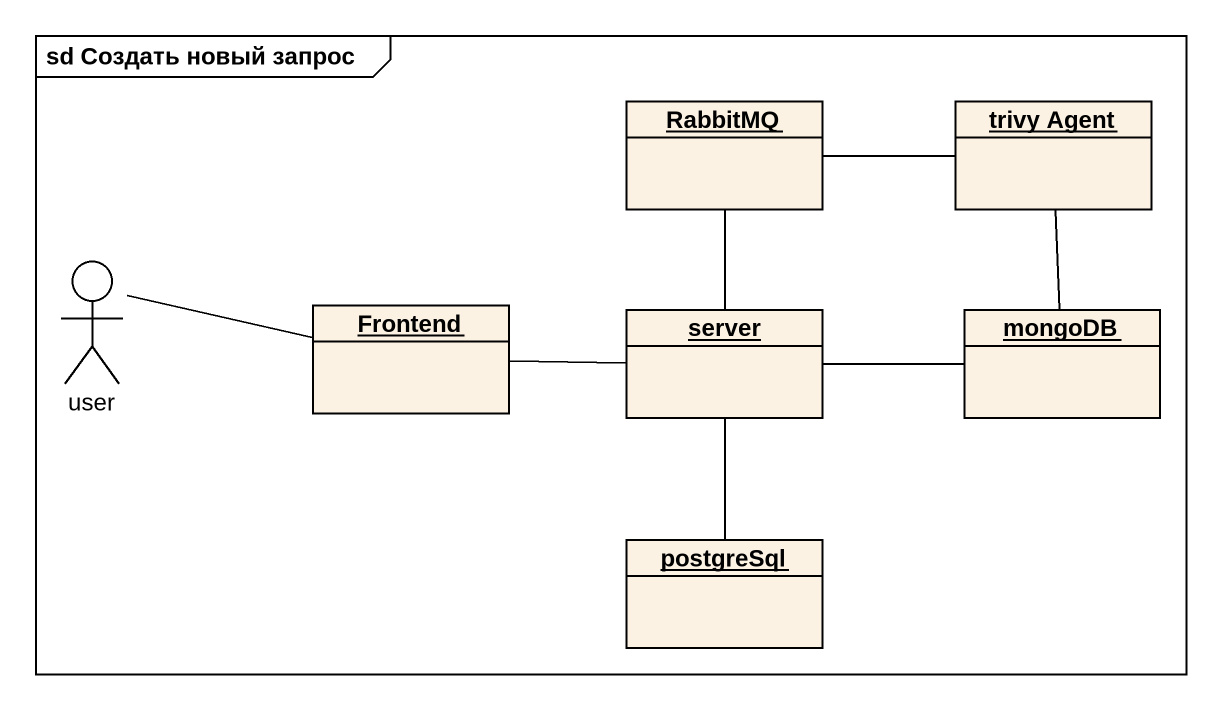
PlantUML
@startuml
mainframe sd Создать новый запрос
allowmixing
hide circle
hide empty members
object RabbitMQ
object "trivy Agent" as trivy_Agent
actor user
object Frontend
object server
object mongoDB
object postgreSql
RabbitMQ -right- trivy_Agent
RabbitMQ -- server
user -right- Frontend
Frontend -right- server
server -right- mongoDB
server -- postgreSql
mongoDB -up- trivy_Agent
@enduml
